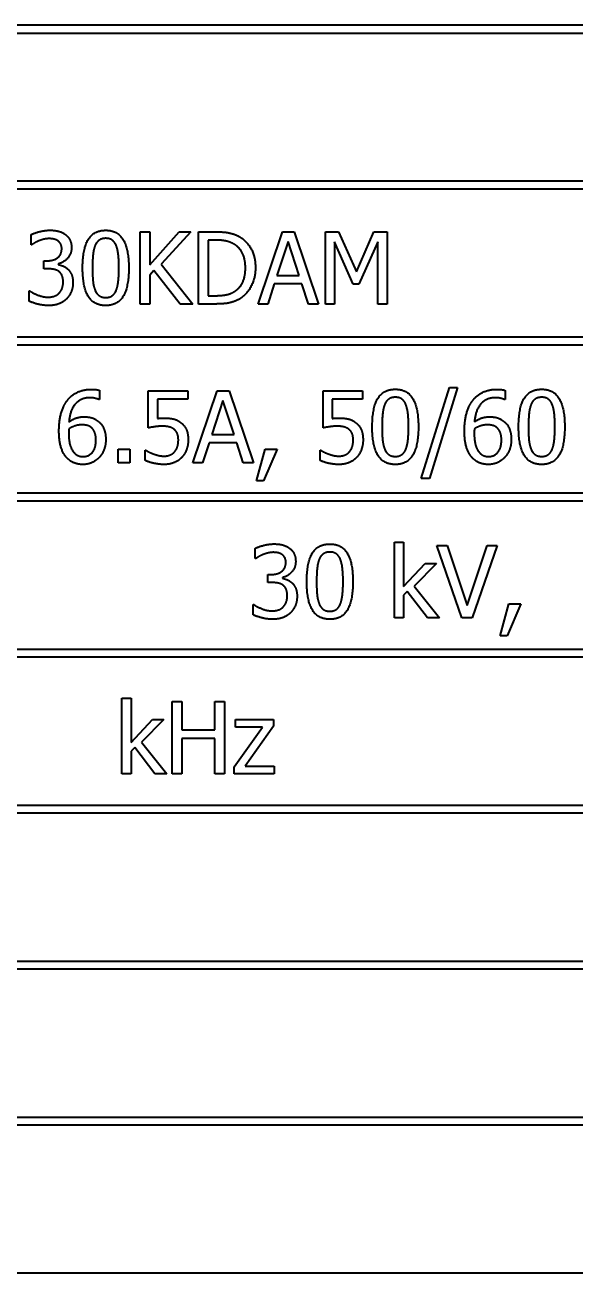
# Model space of a CAD drawing. Header units: millimetres. Extents: x 0 to 210, y 0 to 149.
# Drawn here: x 98.76 to 115.52, y 54.55 to 92.55 of the extents above; entities that cross this region are included whole.
import ezdxf

# ---------------------------------------------------------------- set-up
doc = ezdxf.new("R2010")
doc.units = ezdxf.units.MM
doc.header["$LTSCALE"] = 0.5
doc.layers.add('가시적인 것(ISO)', color=3, linetype='Continuous', lineweight=40)

msp = doc.modelspace()

# ---------------------------------------------------------------- linework, layer by layer
at = {"layer": '가시적인 것(ISO)'}
for p, q in [((68.4263, 92.5473), (150.4263, 92.5473)), ((68.6763, 92.2973), (150.1763, 92.2973)), ((68.6763, 87.7973), (150.1763, 87.7973)), ((150.1763, 87.5473), (68.6763, 87.5473)), ((98.9443, 85.8498), (98.9443, 86.1618)), ((102.2657, 84.051), (102.2657, 86.251)), ((102.2657, 86.251), (102.5581, 86.251)), ((102.5581, 85.2401), (103.4602, 86.251)), ((102.5581, 86.251), (102.5581, 85.2401)), ((103.8167, 86.251), (102.9057, 85.2686)), ((103.4602, 86.251), (103.8167, 86.251)), ((104.0449, 86.251), (104.5459, 86.251)), ((104.0449, 84.051), (104.0449, 86.251)), ((104.5602, 85.9978), (104.3373, 85.9978)), ((104.3373, 85.9978), (104.3373, 84.3041)), ((105.8598, 84.051), (106.6015, 86.251)), ((106.7744, 85.9514), (106.4357, 84.9156)), ((106.6015, 86.251), (106.9616, 86.251)), ((107.115, 84.9156), (106.7744, 85.9514)), ((106.9616, 86.251), (107.7033, 84.051)), ((107.9119, 84.051), (107.9119, 86.251)), ((107.9119, 86.251), (108.3112, 86.251)), ((108.7534, 84.6571), (108.1846, 85.9461)), ((108.1846, 85.9461), (108.1846, 84.051)), ((108.3112, 86.251), (108.8603, 85.0262)), ((108.8603, 85.0262), (109.3916, 86.251)), ((109.5057, 85.9461), (108.9316, 84.6571)), ((109.3916, 86.251), (109.7981, 86.251)), ((109.5057, 84.051), (109.5057, 85.9461)), ((109.7981, 86.251), (109.7981, 84.051)), ((98.9621, 85.8498), (98.9443, 85.8498)), ((99.3329, 85.1224), (99.3329, 85.3667)), ((99.3329, 85.3667), (99.431, 85.3667)), ((99.4577, 85.1224), (99.3329, 85.1224)), ((99.7715, 85.274), (99.7715, 85.2526)), ((102.9057, 85.2686), (103.8702, 84.051)), ((102.6864, 85.0743), (102.5581, 84.9299)), ((102.5581, 84.9299), (102.5581, 84.051)), ((103.4905, 84.051), (102.6864, 85.0743)), ((106.4357, 84.9156), (107.115, 84.9156)), ((98.8837, 84.1401), (98.8837, 84.4521)), ((98.8837, 84.4521), (98.9051, 84.4521)), ((106.3555, 84.666), (106.1558, 84.051)), ((107.1952, 84.666), (106.3555, 84.666)), ((107.3949, 84.051), (107.1952, 84.666)), ((108.9316, 84.6571), (108.7534, 84.6571)), ((102.5581, 84.051), (102.2657, 84.051)), ((103.8702, 84.051), (103.4905, 84.051)), ((104.5513, 84.051), (104.0449, 84.051)), ((104.3373, 84.3041), (104.5602, 84.3041)), ((106.1558, 84.051), (105.8598, 84.051)), ((107.7033, 84.051), (107.3949, 84.051)), ((108.1846, 84.051), (107.9119, 84.051)), ((109.7981, 84.051), (109.5057, 84.051)), ((68.6763, 83.0473), (150.1763, 83.0473)), ((150.1763, 82.7973), (68.6763, 82.7973)), ((101.0302, 81.4225), (101.0302, 81.139)), ((102.5117, 80.2779), (102.5117, 81.4118)), ((102.5117, 81.4118), (103.7187, 81.4118)), ((103.7187, 81.4118), (103.7187, 81.1533)), ((103.8738, 79.2118), (104.6154, 81.4118)), ((104.6154, 81.4118), (104.9756, 81.4118)), ((104.9756, 81.4118), (105.7172, 79.2118)), ((107.8388, 80.2779), (107.8388, 81.4118)), ((107.8388, 81.4118), (109.0457, 81.4118)), ((109.0457, 81.4118), (109.0457, 81.1533)), ((110.8304, 78.734), (111.6879, 81.5099)), ((111.941, 81.5099), (111.0799, 78.734)), ((111.6879, 81.5099), (111.941, 81.5099)), ((113.3833, 81.4225), (113.3833, 81.139)), ((101.0302, 81.139), (101.0177, 81.139)), ((103.7187, 81.1533), (102.7952, 81.1533)), ((102.7952, 81.1533), (102.7952, 80.5668)), ((104.7884, 81.1123), (104.4496, 80.0765)), ((105.1289, 80.0765), (104.7884, 81.1123)), ((109.0457, 81.1533), (108.1222, 81.1533)), ((108.1222, 81.1533), (108.1222, 80.5668)), ((113.3833, 81.139), (113.3709, 81.139)), ((104.3694, 79.8269), (104.1697, 79.2118)), ((105.2091, 79.8269), (104.3694, 79.8269)), ((104.4496, 80.0765), (105.1289, 80.0765)), ((105.4088, 79.2118), (105.2091, 79.8269)), ((101.6007, 79.2118), (101.6007, 79.6326)), ((101.6007, 79.6326), (101.9537, 79.6326)), ((101.9537, 79.6326), (101.9537, 79.2118)), ((102.4208, 79.2903), (102.4208, 79.6023)), ((102.4208, 79.6023), (102.4422, 79.6023)), ((105.8117, 78.6645), (106.072, 79.6326)), ((106.441, 79.6326), (106.0274, 78.6645)), ((106.072, 79.6326), (106.441, 79.6326)), ((107.7479, 79.2903), (107.7479, 79.6023)), ((107.7479, 79.6023), (107.7692, 79.6023)), ((101.9537, 79.2118), (101.6007, 79.2118)), ((104.1697, 79.2118), (103.8738, 79.2118)), ((105.7172, 79.2118), (105.4088, 79.2118)), ((106.0274, 78.6645), (105.8117, 78.6645)), ((111.0799, 78.734), (110.8304, 78.734)), ((68.6763, 78.2973), (150.1763, 78.2973)), ((150.1763, 78.0473), (68.6763, 78.0473)), ((110.0174, 74.4993), (110.0174, 76.7973)), ((110.0174, 76.7973), (110.2955, 76.7973)), ((110.2955, 76.7973), (110.2955, 75.4531)), ((105.7725, 76.2981), (105.7725, 76.6101)), ((112.0676, 74.4993), (111.3099, 76.6993)), ((111.3099, 76.6993), (111.6237, 76.6993)), ((111.6237, 76.6993), (112.2334, 74.8719)), ((112.2334, 74.8719), (112.8432, 76.6993)), ((113.1409, 76.6993), (112.3832, 74.4993)), ((112.8432, 76.6993), (113.1409, 76.6993)), ((105.7903, 76.2981), (105.7725, 76.2981)), ((110.2955, 75.4531), (110.948, 76.1501)), ((111.2939, 76.1501), (110.6164, 75.4602)), ((110.948, 76.1501), (111.2939, 76.1501)), ((106.1611, 75.5707), (106.1611, 75.815)), ((106.1611, 75.815), (106.2592, 75.815)), ((106.5997, 75.7223), (106.5997, 75.7009)), ((106.2859, 75.5707), (106.1611, 75.5707)), ((110.406, 75.2962), (110.2955, 75.1892)), ((111.0193, 74.4993), (110.406, 75.2962)), ((110.6164, 75.4602), (111.3848, 74.4993)), ((105.7119, 74.9004), (105.7333, 74.9004)), ((105.7119, 74.5884), (105.7119, 74.9004)), ((110.2955, 75.1892), (110.2955, 74.4993)), ((113.2372, 73.9519), (113.4974, 74.92)), ((113.8665, 74.92), (113.4529, 73.9519)), ((113.4974, 74.92), (113.8665, 74.92)), ((110.2955, 74.4993), (110.0174, 74.4993)), ((111.3848, 74.4993), (111.0193, 74.4993)), ((112.3832, 74.4993), (112.0676, 74.4993)), ((113.4529, 73.9519), (113.2372, 73.9519)), ((68.6763, 73.5473), (150.1763, 73.5473)), ((150.1763, 73.2973), (68.6763, 73.2973)), ((101.713, 69.7493), (101.713, 72.0473)), ((101.713, 72.0473), (101.9911, 72.0473)), ((101.9911, 72.0473), (101.9911, 70.7031)), ((103.2409, 69.7493), (103.2409, 71.9493)), ((103.2409, 71.9493), (103.5333, 71.9493)), ((103.5333, 71.9493), (103.5333, 71.0864)), ((104.5459, 71.0864), (104.5459, 71.9493)), ((104.5459, 71.9493), (104.8383, 71.9493)), ((104.8383, 71.9493), (104.8383, 69.7493)), ((101.9911, 70.7031), (102.6436, 71.4001)), ((102.9895, 71.4001), (102.312, 70.7102)), ((102.6436, 71.4001), (102.9895, 71.4001)), ((103.5333, 71.0864), (104.5459, 71.0864)), ((105.1342, 69.9561), (105.9971, 71.1719)), ((105.1699, 71.1719), (105.1699, 71.4001)), ((105.1699, 71.4001), (106.3305, 71.4001)), ((105.9971, 71.1719), (105.1699, 71.1719)), ((106.3305, 71.2023), (105.4641, 69.9828)), ((106.3305, 71.4001), (106.3305, 71.2023)), ((102.312, 70.7102), (103.0804, 69.7493)), ((104.5459, 70.8261), (103.5333, 70.8261)), ((103.5333, 70.8261), (103.5333, 69.7493)), ((104.5459, 69.7493), (104.5459, 70.8261)), ((102.1017, 70.5462), (101.9911, 70.4392)), ((101.9911, 70.4392), (101.9911, 69.7493)), ((102.715, 69.7493), (102.1017, 70.5462)), ((105.1342, 69.7493), (105.1342, 69.9561)), ((105.4641, 69.9828), (106.3466, 69.9828)), ((106.3466, 69.9828), (106.3466, 69.7493)), ((101.9911, 69.7493), (101.713, 69.7493)), ((103.0804, 69.7493), (102.715, 69.7493)), ((103.5333, 69.7493), (103.2409, 69.7493)), ((104.8383, 69.7493), (104.5459, 69.7493)), ((106.3466, 69.7493), (105.1342, 69.7493)), ((68.6763, 68.7973), (150.1763, 68.7973)), ((150.1763, 68.5473), (68.6763, 68.5473)), ((68.6763, 64.0473), (150.1763, 64.0473)), ((150.1763, 63.7973), (68.6763, 63.7973)), ((68.6763, 59.2973), (150.1763, 59.2973)), ((150.1763, 59.0473), (68.6763, 59.0473)), ((150.1763, 54.5473), (68.6763, 54.5473))]:
    msp.add_line(p, q, dxfattribs=at)
for points in [[(98.9443, 86.1618), (99.0406, 86.2135), (99.3704, 86.2973), (99.5184, 86.2973)], [(99.5184, 86.2973), (99.6681, 86.2973), (99.891, 86.2367), (99.9819, 86.1725)], [(100.515, 85.1492), (100.515, 85.7446), (100.859, 86.2955), (101.2192, 86.2955)], [(101.2192, 86.2955), (101.5811, 86.2955), (101.9216, 85.725), (101.9216, 85.151)], [(99.1796, 85.9728), (99.1083, 85.9425), (99.0031, 85.8783), (98.9621, 85.8498)], [(99.4952, 86.0424), (99.415, 86.0424), (99.2563, 86.0031), (99.1796, 85.9728)], [(99.7626, 85.9746), (99.7073, 86.0121), (99.5718, 86.0424), (99.4952, 86.0424)], [(99.8785, 85.7357), (99.8785, 85.8195), (99.8143, 85.939), (99.7626, 85.9746)], [(99.9819, 86.1725), (100.0782, 86.103), (100.178, 85.9015), (100.178, 85.766)], [(101.2192, 86.0513), (101.0962, 86.0513), (100.9375, 85.9354), (100.8911, 85.8195)], [(101.5419, 85.8231), (101.4973, 85.9354), (101.3422, 86.0513), (101.2192, 86.0513)], [(104.5459, 86.251), (104.8561, 86.251), (105.2091, 86.1582), (105.3339, 86.0762)], [(105.1414, 85.8659), (105.0237, 85.9354), (104.7581, 85.9978), (104.5602, 85.9978)], [(105.3339, 86.0762), (105.5461, 85.9354), (105.7796, 85.4701), (105.7796, 85.1492)], [(99.431, 85.3667), (99.6289, 85.3667), (99.8785, 85.5557), (99.8785, 85.7357)], [(100.178, 85.766), (100.178, 85.5842), (99.9391, 85.3096), (99.7715, 85.274)], [(100.8911, 85.8195), (100.8466, 85.7072), (100.8145, 85.3649), (100.8145, 85.1492)], [(101.6221, 85.151), (101.6221, 85.3774), (101.5864, 85.7108), (101.5419, 85.8231)], [(105.4748, 85.1527), (105.4748, 85.4059), (105.3072, 85.7642), (105.1414, 85.8659)], [(99.7893, 85.044), (99.7269, 85.0886), (99.5576, 85.1224), (99.4577, 85.1224)], [(99.7715, 85.2526), (99.841, 85.2383), (99.9997, 85.1741), (100.0675, 85.11)], [(101.2192, 84.0046), (100.8555, 84.0046), (100.515, 84.5698), (100.515, 85.1492)], [(100.8145, 85.1492), (100.8145, 84.9174), (100.843, 84.6072), (100.8893, 84.486)], [(101.9216, 85.151), (101.9216, 84.5591), (101.5775, 84.0046), (101.2192, 84.0046)], [(101.5436, 84.4806), (101.5864, 84.5894), (101.6221, 84.9245), (101.6221, 85.151)], [(105.1681, 84.4503), (105.3214, 84.5537), (105.4748, 84.896), (105.4748, 85.1527)], [(105.7796, 85.1492), (105.7796, 84.8479), (105.5354, 84.3629), (105.3304, 84.2275)], [(99.9213, 84.7249), (99.9213, 84.8443), (99.8517, 84.9994), (99.7893, 85.044)], [(100.0675, 85.11), (100.1352, 85.0476), (100.2208, 84.8479), (100.2208, 84.7035)], [(98.9051, 84.4521), (98.9978, 84.3843), (99.3116, 84.2595), (99.4667, 84.2595)], [(99.4667, 84.2595), (99.5576, 84.2595), (99.7394, 84.3166), (99.8, 84.3826)], [(99.8, 84.3826), (99.8589, 84.4485), (99.9213, 84.6054), (99.9213, 84.7249)], [(100.2208, 84.7035), (100.2208, 84.5555), (100.1192, 84.3041), (100.0265, 84.2078)], [(100.8893, 84.486), (100.9321, 84.3719), (101.0908, 84.2488), (101.2192, 84.2488)], [(101.2192, 84.2488), (101.3404, 84.2488), (101.4991, 84.3647), (101.5436, 84.4806)], [(104.5602, 84.3041), (104.7545, 84.3041), (105.0487, 84.3665), (105.1681, 84.4503)], [(99.4845, 84.0046), (99.3187, 84.0046), (98.9942, 84.0848), (98.8837, 84.1401)], [(100.0265, 84.2078), (99.9302, 84.108), (99.6574, 84.0046), (99.4845, 84.0046)], [(105.3304, 84.2275), (105.1628, 84.1223), (104.8187, 84.051), (104.5513, 84.051)], [(100.0354, 81.098), (100.1548, 81.2656), (100.5328, 81.4528), (100.7806, 81.4528)], [(100.7806, 81.4528), (100.8537, 81.4528), (100.9821, 81.4386), (101.0302, 81.4225)], [(109.3381, 80.31), (109.3381, 80.9055), (109.6822, 81.4564), (110.0423, 81.4564)], [(110.0423, 81.4564), (110.4043, 81.4564), (110.7448, 80.8859), (110.7448, 80.3118)], [(112.3885, 81.098), (112.508, 81.2656), (112.8859, 81.4528), (113.1338, 81.4528)], [(113.1338, 81.4528), (113.2068, 81.4528), (113.3352, 81.4386), (113.3833, 81.4225)], [(113.797, 80.31), (113.797, 80.9055), (114.141, 81.4564), (114.5012, 81.4564)], [(114.5012, 81.4564), (114.8631, 81.4564), (115.2036, 80.8859), (115.2036, 80.3118)], [(99.7947, 80.1781), (99.7947, 80.4651), (99.9124, 80.9269), (100.0354, 81.098)], [(100.7414, 81.1979), (100.4668, 81.1979), (100.1299, 80.827), (100.0978, 80.4634)], [(101.0177, 81.139), (100.9767, 81.1604), (100.8269, 81.1979), (100.7414, 81.1979)], [(109.7143, 80.9804), (109.6697, 80.8681), (109.6376, 80.5258), (109.6376, 80.31)], [(110.0423, 81.2121), (109.9193, 81.2121), (109.7607, 81.0963), (109.7143, 80.9804)], [(110.365, 80.9839), (110.3205, 81.0963), (110.1654, 81.2121), (110.0423, 81.2121)], [(110.4453, 80.3118), (110.4453, 80.5382), (110.4096, 80.8716), (110.365, 80.9839)], [(112.1479, 80.1781), (112.1479, 80.4651), (112.2655, 80.9269), (112.3885, 81.098)], [(113.0945, 81.1979), (112.82, 81.1979), (112.483, 80.827), (112.4509, 80.4634)], [(113.3709, 81.139), (113.3299, 81.1604), (113.1801, 81.1979), (113.0945, 81.1979)], [(114.1731, 80.9804), (114.1286, 80.8681), (114.0965, 80.5258), (114.0965, 80.31)], [(114.5012, 81.2121), (114.3782, 81.2121), (114.2195, 81.0963), (114.1731, 80.9804)], [(114.8239, 80.9839), (114.7793, 81.0963), (114.6242, 81.2121), (114.5012, 81.2121)], [(114.9041, 80.3118), (114.9041, 80.5382), (114.8684, 80.8716), (114.8239, 80.9839)], [(100.0978, 80.4634), (100.203, 80.5364), (100.424, 80.6167), (100.556, 80.6167)], [(100.556, 80.6167), (100.6843, 80.6167), (100.8769, 80.565), (100.9821, 80.4865)], [(102.7952, 80.5668), (102.8487, 80.5739), (102.9521, 80.5792), (102.9949, 80.5792)], [(102.9949, 80.5792), (103.1642, 80.5792), (103.3978, 80.524), (103.5047, 80.442)], [(108.1222, 80.5668), (108.1757, 80.5739), (108.2791, 80.5792), (108.3219, 80.5792)], [(108.3219, 80.5792), (108.4913, 80.5792), (108.7248, 80.524), (108.8318, 80.442)], [(112.4509, 80.4634), (112.5561, 80.5364), (112.7772, 80.6167), (112.9091, 80.6167)], [(112.9091, 80.6167), (113.0375, 80.6167), (113.23, 80.565), (113.3352, 80.4865)], [(100.0978, 80.2512), (100.096, 80.2191), (100.0924, 80.1585), (100.0924, 80.1121)], [(100.49, 80.3724), (100.3866, 80.3724), (100.1923, 80.31), (100.0978, 80.2512)], [(100.7717, 80.2958), (100.7128, 80.3421), (100.5667, 80.3724), (100.49, 80.3724)], [(100.9214, 79.9125), (100.9214, 80.048), (100.8501, 80.2316), (100.7717, 80.2958)], [(100.9821, 80.4865), (101.1033, 80.3956), (101.221, 80.1139), (101.221, 79.9249)], [(102.9467, 80.3314), (102.8255, 80.3314), (102.5848, 80.294), (102.5117, 80.2779)], [(103.3069, 80.2298), (103.2445, 80.2851), (103.059, 80.3314), (102.9467, 80.3314)], [(103.4316, 79.9125), (103.4316, 80.0301), (103.3675, 80.1799), (103.3069, 80.2298)], [(103.5047, 80.442), (103.6135, 80.36), (103.7312, 80.1104), (103.7312, 79.9107)], [(108.2738, 80.3314), (108.1526, 80.3314), (107.9119, 80.294), (107.8388, 80.2779)], [(108.6339, 80.2298), (108.5715, 80.2851), (108.3861, 80.3314), (108.2738, 80.3314)], [(108.7587, 79.9125), (108.7587, 80.0301), (108.6945, 80.1799), (108.6339, 80.2298)], [(108.8318, 80.442), (108.9406, 80.36), (109.0582, 80.1104), (109.0582, 79.9107)], [(110.0423, 79.1655), (109.6786, 79.1655), (109.3381, 79.7306), (109.3381, 80.31)], [(109.6376, 80.31), (109.6376, 80.0783), (109.6662, 79.7681), (109.7125, 79.6468)], [(110.7448, 80.3118), (110.7448, 79.7199), (110.4007, 79.1655), (110.0423, 79.1655)], [(110.3668, 79.6415), (110.4096, 79.7502), (110.4453, 80.0854), (110.4453, 80.3118)], [(112.4509, 80.2512), (112.4492, 80.2191), (112.4456, 80.1585), (112.4456, 80.1121)], [(112.8432, 80.3724), (112.7398, 80.3724), (112.5454, 80.31), (112.4509, 80.2512)], [(113.1248, 80.2958), (113.066, 80.3421), (112.9198, 80.3724), (112.8432, 80.3724)], [(113.2746, 79.9125), (113.2746, 80.048), (113.2033, 80.2316), (113.1248, 80.2958)], [(113.3352, 80.4865), (113.4564, 80.3956), (113.5741, 80.1139), (113.5741, 79.9249)], [(114.5012, 79.1655), (114.1375, 79.1655), (113.797, 79.7306), (113.797, 80.31)], [(114.0965, 80.31), (114.0965, 80.0783), (114.125, 79.7681), (114.1714, 79.6468)], [(115.2036, 80.3118), (115.2036, 79.7199), (114.8595, 79.1655), (114.5012, 79.1655)], [(114.8257, 79.6415), (114.8684, 79.7502), (114.9041, 80.0854), (114.9041, 80.3118)], [(100.0372, 79.3651), (99.9231, 79.4846), (99.7947, 79.8857), (99.7947, 80.1781)], [(100.0924, 80.1121), (100.0924, 79.8839), (100.1816, 79.604), (100.2493, 79.5309)], [(100.5239, 79.4061), (100.7021, 79.4061), (100.9214, 79.6593), (100.9214, 79.9125)], [(101.221, 79.9249), (101.221, 79.7556), (101.1086, 79.4685), (101.0141, 79.3723)], [(103.3193, 79.5541), (103.3746, 79.6201), (103.4316, 79.7948), (103.4316, 79.9125)], [(103.7312, 79.9107), (103.7312, 79.752), (103.6295, 79.481), (103.5368, 79.3812)], [(108.6464, 79.5541), (108.7017, 79.6201), (108.7587, 79.7948), (108.7587, 79.9125)], [(109.0582, 79.9107), (109.0582, 79.752), (108.9566, 79.481), (108.8639, 79.3812)], [(112.3903, 79.3651), (112.2762, 79.4846), (112.1479, 79.8857), (112.1479, 80.1781)], [(112.4456, 80.1121), (112.4456, 79.8839), (112.5347, 79.604), (112.6025, 79.5309)], [(112.877, 79.4061), (113.0553, 79.4061), (113.2746, 79.6593), (113.2746, 79.9125)], [(113.5741, 79.9249), (113.5741, 79.7556), (113.4618, 79.4685), (113.3673, 79.3723)], [(100.2493, 79.5309), (100.3117, 79.4614), (100.4472, 79.4061), (100.5239, 79.4061)], [(102.4422, 79.6023), (102.4761, 79.5773), (102.6026, 79.5131), (102.6793, 79.4846)], [(102.6793, 79.4846), (102.7667, 79.4543), (102.9111, 79.4204), (103.002, 79.4204)], [(103.002, 79.4204), (103.0911, 79.4204), (103.2587, 79.4846), (103.3193, 79.5541)], [(107.7692, 79.6023), (107.8031, 79.5773), (107.9297, 79.5131), (108.0064, 79.4846)], [(108.0064, 79.4846), (108.0937, 79.4543), (108.2381, 79.4204), (108.3291, 79.4204)], [(108.3291, 79.4204), (108.4182, 79.4204), (108.5858, 79.4846), (108.6464, 79.5541)], [(109.7125, 79.6468), (109.7553, 79.5327), (109.914, 79.4097), (110.0423, 79.4097)], [(110.0423, 79.4097), (110.1636, 79.4097), (110.3222, 79.5256), (110.3668, 79.6415)], [(112.6025, 79.5309), (112.6649, 79.4614), (112.8004, 79.4061), (112.877, 79.4061)], [(114.1714, 79.6468), (114.2141, 79.5327), (114.3728, 79.4097), (114.5012, 79.4097)], [(114.5012, 79.4097), (114.6224, 79.4097), (114.7811, 79.5256), (114.8257, 79.6415)], [(100.5221, 79.1655), (100.3741, 79.1655), (100.1299, 79.2653), (100.0372, 79.3651)], [(101.0141, 79.3723), (100.9161, 79.2706), (100.6701, 79.1655), (100.5221, 79.1655)], [(102.9966, 79.1655), (102.8398, 79.1655), (102.5331, 79.235), (102.4208, 79.2903)], [(103.5368, 79.3812), (103.4441, 79.2813), (103.1678, 79.1655), (102.9966, 79.1655)], [(108.3237, 79.1655), (108.1668, 79.1655), (107.8602, 79.235), (107.7479, 79.2903)], [(108.8639, 79.3812), (108.7712, 79.2813), (108.4949, 79.1655), (108.3237, 79.1655)], [(112.8752, 79.1655), (112.7273, 79.1655), (112.483, 79.2653), (112.3903, 79.3651)], [(113.3673, 79.3723), (113.2692, 79.2706), (113.0232, 79.1655), (112.8752, 79.1655)], [(105.7725, 76.6101), (105.8688, 76.6618), (106.1986, 76.7456), (106.3466, 76.7456)], [(106.0078, 76.4211), (105.9365, 76.3908), (105.8313, 76.3266), (105.7903, 76.2981)], [(106.3234, 76.4907), (106.2432, 76.4907), (106.0845, 76.4514), (106.0078, 76.4211)], [(106.5908, 76.4229), (106.5355, 76.4604), (106.4, 76.4907), (106.3234, 76.4907)], [(106.3466, 76.7456), (106.4963, 76.7456), (106.7192, 76.685), (106.8101, 76.6208)], [(106.7067, 76.184), (106.7067, 76.2678), (106.6425, 76.3873), (106.5908, 76.4229)], [(106.8101, 76.6208), (106.9064, 76.5513), (107.0062, 76.3498), (107.0062, 76.2143)], [(107.3432, 75.5975), (107.3432, 76.1929), (107.6872, 76.7438), (108.0474, 76.7438)], [(108.0474, 76.4996), (107.9244, 76.4996), (107.7657, 76.3837), (107.7193, 76.2678)], [(108.0474, 76.7438), (108.4093, 76.7438), (108.7498, 76.1733), (108.7498, 75.5993)], [(108.3701, 76.2714), (108.3255, 76.3837), (108.1704, 76.4996), (108.0474, 76.4996)], [(106.2592, 75.815), (106.4571, 75.815), (106.7067, 76.004), (106.7067, 76.184)], [(107.0062, 76.2143), (107.0062, 76.0325), (106.7673, 75.7579), (106.5997, 75.7223)], [(107.7193, 76.2678), (107.6748, 76.1555), (107.6427, 75.8132), (107.6427, 75.5975)], [(108.4503, 75.5993), (108.4503, 75.8257), (108.4146, 76.1591), (108.3701, 76.2714)], [(106.5997, 75.7009), (106.6692, 75.6866), (106.8279, 75.6224), (106.8957, 75.5582)], [(106.6175, 75.4923), (106.5551, 75.5369), (106.3858, 75.5707), (106.2859, 75.5707)], [(106.7495, 75.1732), (106.7495, 75.2926), (106.6799, 75.4477), (106.6175, 75.4923)], [(106.8957, 75.5582), (106.9634, 75.4959), (107.049, 75.2962), (107.049, 75.1518)], [(108.0474, 74.4529), (107.6837, 74.4529), (107.3432, 75.0181), (107.3432, 75.5975)], [(107.6427, 75.5975), (107.6427, 75.3657), (107.6712, 75.0555), (107.7175, 74.9343)], [(108.7498, 75.5993), (108.7498, 75.0074), (108.4057, 74.4529), (108.0474, 74.4529)], [(108.3718, 74.9289), (108.4146, 75.0377), (108.4503, 75.3728), (108.4503, 75.5993)], [(105.7333, 74.9004), (105.826, 74.8326), (106.1398, 74.7078), (106.2949, 74.7078)], [(106.6282, 74.8309), (106.6871, 74.8968), (106.7495, 75.0537), (106.7495, 75.1732)], [(107.049, 75.1518), (107.049, 75.0038), (106.9474, 74.7524), (106.8547, 74.6561)], [(107.7175, 74.9343), (107.7603, 74.8202), (107.919, 74.6971), (108.0474, 74.6971)], [(108.0474, 74.6971), (108.1686, 74.6971), (108.3273, 74.813), (108.3718, 74.9289)], [(106.3127, 74.4529), (106.1469, 74.4529), (105.8224, 74.5331), (105.7119, 74.5884)], [(106.2949, 74.7078), (106.3858, 74.7078), (106.5676, 74.7649), (106.6282, 74.8309)], [(106.8547, 74.6561), (106.7584, 74.5563), (106.4856, 74.4529), (106.3127, 74.4529)]]:
    msp.add_open_spline(points, degree=2, dxfattribs=at)

doc.saveas('drawing.dxf')
